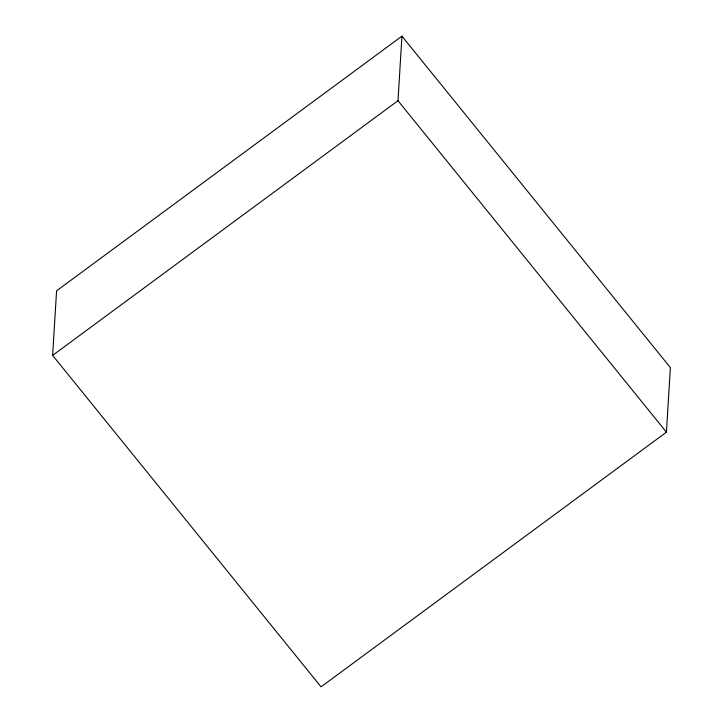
<?xml version="1.0" encoding="UTF-8"?>
<svg xmlns="http://www.w3.org/2000/svg" width="723" height="723" viewBox="0 0 723 723"><rect width="100%" height="100%" fill="white"/><g stroke="black" fill="none" stroke-linecap="round" stroke-linejoin="round"><path stroke-width="1.08" d="M52.625 355.391L56.575 290.827L401.943 36.15L670.375 367.609L666.425 432.173L321.057 686.85L52.625 355.391L397.993 100.714L401.943 36.15M397.993 100.714L666.425 432.173"/></g></svg>
